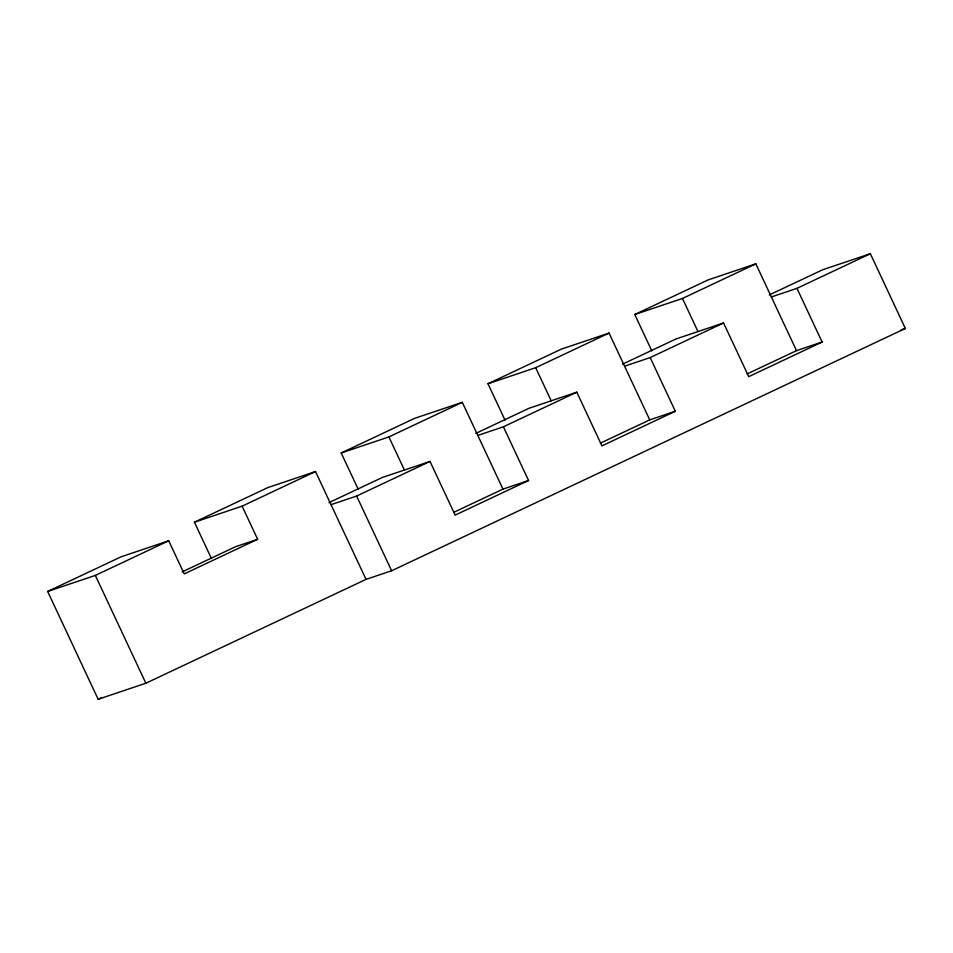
<?xml version="1.0" encoding="UTF-8"?>
<svg xmlns="http://www.w3.org/2000/svg" width="953" height="953" viewBox="0 0 953 953"><rect width="100%" height="100%" fill="white"/><g stroke="black" fill="none" stroke-linecap="round" stroke-linejoin="round"><path stroke-width="1.43" d="M769.285 294.942L822.653 269.77L870.351 253.724L905.35 328.451L391.623 570.764L366.023 579.376L145.857 683.23L98.159 699.276L47.65 591.444L121.043 556.826L168.729 540.78L184.239 573.897L257.632 539.279L242.122 506.162L194.424 522.208L211.483 558.601M194.424 522.208L267.817 487.591L315.514 471.544L366.023 579.376M358.257 489.365L341.21 452.973L414.603 418.355L462.288 402.309L502.958 489.115L528.558 480.503L503.398 426.813L477.798 435.426M505.03 420.13L487.984 383.737L561.377 349.12L609.062 333.074L649.732 419.88L675.332 411.267L650.184 357.578L624.584 366.19M651.816 350.895L634.769 314.502L708.15 279.884L755.848 263.838L796.505 350.644L822.105 342.032L796.958 288.342L771.358 296.955M47.65 591.444L95.336 575.398L168.729 540.78M242.122 506.162L315.514 471.544M341.21 452.973L388.895 436.927L462.288 402.309M487.984 383.737L535.681 367.691L609.062 333.074M634.769 314.502L682.455 298.456L755.848 263.838M182.166 571.883L235.546 546.712L257.632 539.279M328.94 502.648L382.32 477.477L430.006 461.431L455.165 515.12L528.558 480.503M475.726 433.412L529.094 408.241L576.791 392.195L601.939 445.885L675.332 411.267M622.5 364.177L675.88 339.006L723.565 322.96L748.724 376.649L822.105 342.032M331.025 504.661L356.625 496.048L430.006 461.431M503.398 426.813L576.791 392.195M650.184 357.578L723.565 322.96M796.958 288.342L870.351 253.724M453.58 512.404L502.958 489.115M600.366 443.169L649.732 419.88M747.14 373.933L796.505 350.644M98.159 699.276L102.162 697.393M901.145 329.857L905.35 328.451M682.455 298.456L697.965 331.573M535.681 367.691L551.191 400.808M388.895 436.927L404.406 470.043M356.625 496.048L391.623 570.764M95.336 575.398L145.857 683.23"/></g></svg>
